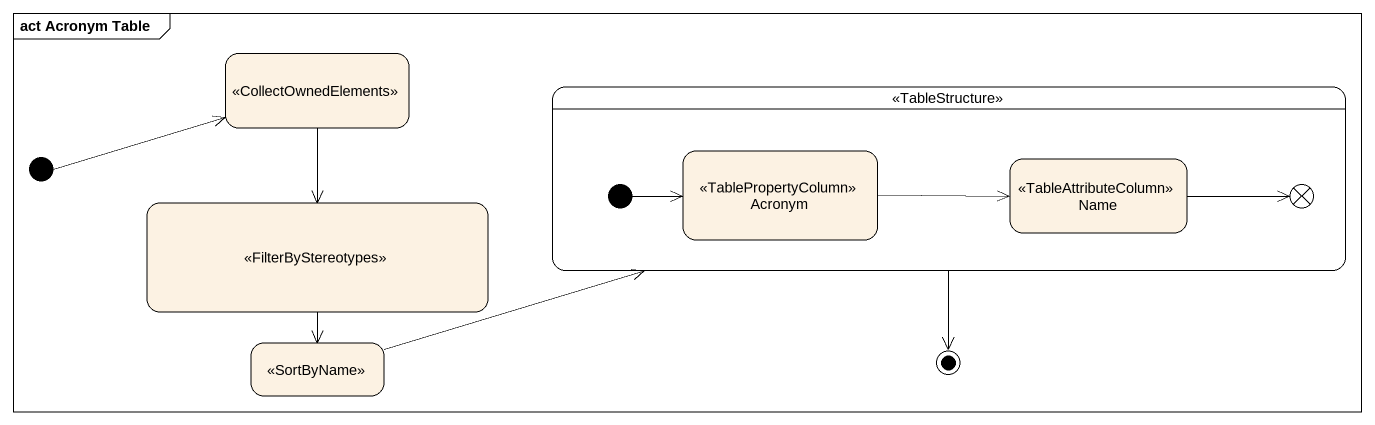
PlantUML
@startuml
mainframe act Acronym Table
hide empty description
state " " as state1 <<CollectOwnedElements>>
state " " as state2 <<TableStructure>> {
  state Acronym <<TablePropertyColumn>>
  state Name <<TableAttributeColumn>>
  state flowfinal1 <<end>>
  [*] -right-> Acronym
}
state " " as state3 <<FilterByStereotypes>>
state " " as state4 <<SortByName>>
[*] -right-> state1
state1 --> state3
Acronym -right-> Name
Name -right-> flowfinal1
state3 --> state4
state4 -right-> state2
state2 --> [*]
@enduml
